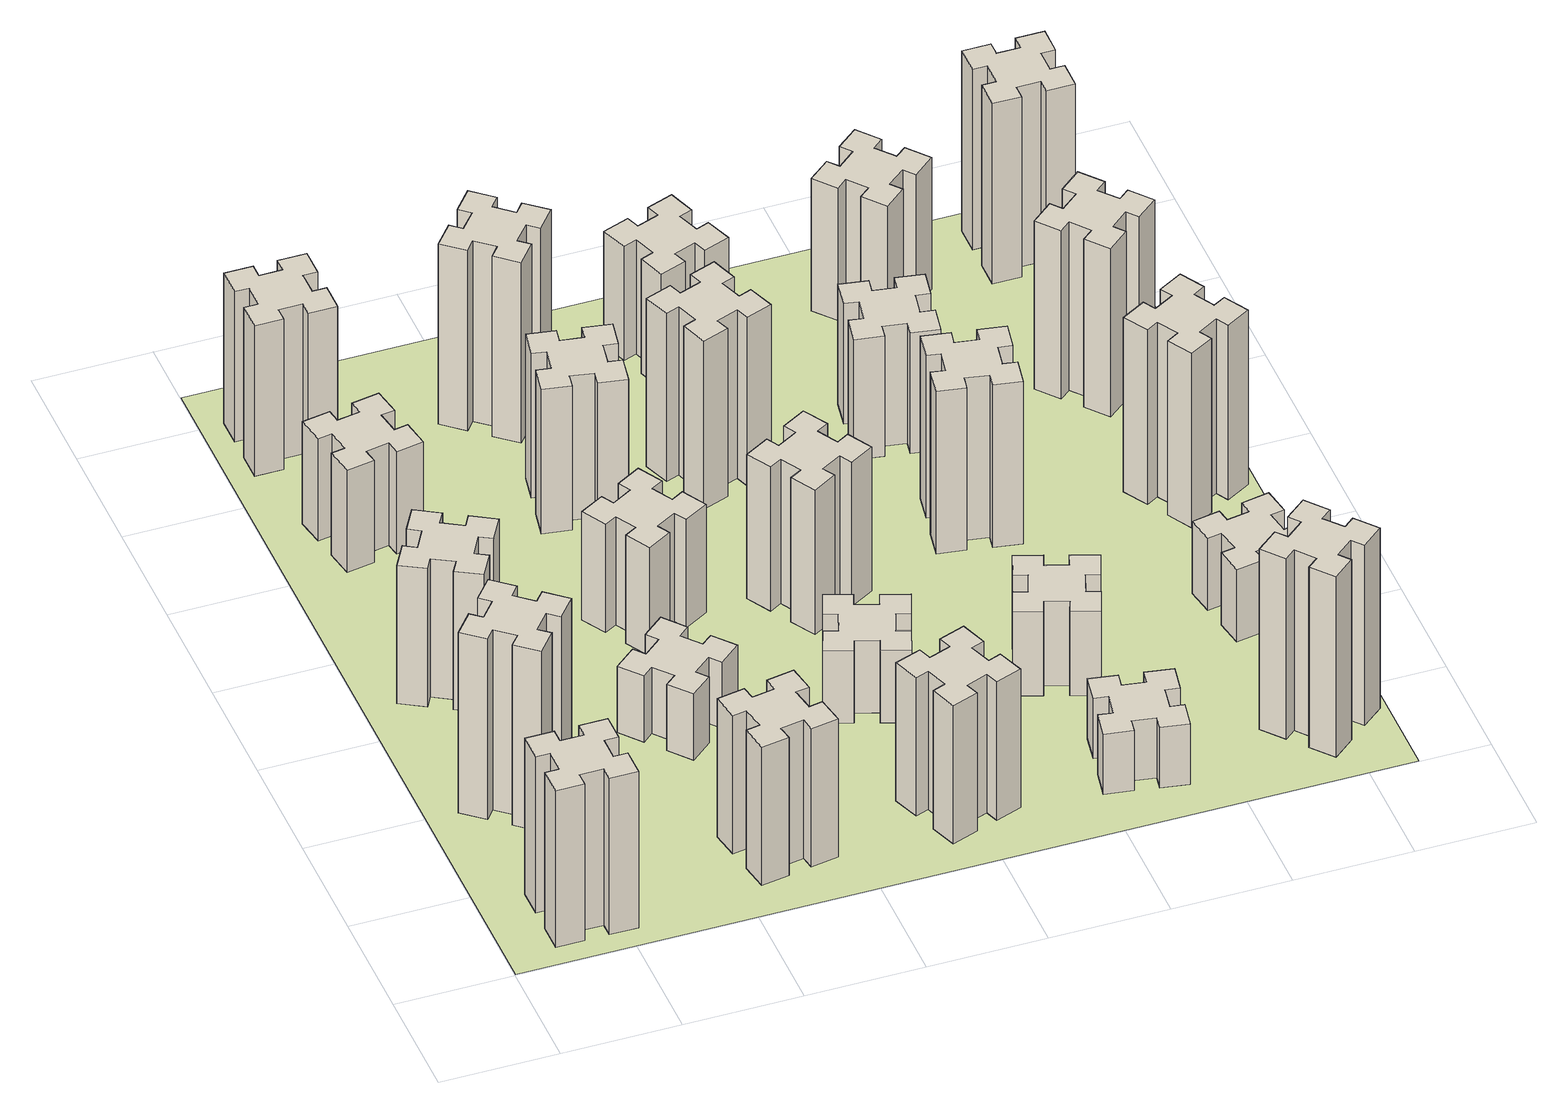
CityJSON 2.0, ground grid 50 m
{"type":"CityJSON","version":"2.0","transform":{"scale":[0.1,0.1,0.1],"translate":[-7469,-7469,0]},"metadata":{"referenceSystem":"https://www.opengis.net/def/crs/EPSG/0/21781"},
"CityObjects":{
"building1":{"type":"Building","attributes":{"class":"1000","function":"1000","usage":"1000","yearOfConstruction":2016,"roofType":"1000","measuredHeight":78,"storeysAboveGround":30,"storeysBelowGround":0},"geometry":[{"type":"Solid","lod":"1","boundaries":[[[[0,1,2,3,4,5,6,7,8,9,10,11,12,13,14,15,16,17,18,19]],[[17,16,20,21]],[[16,15,22,20]],[[15,14,23,22]],[[14,13,24,23]],[[13,12,25,24]],[[12,11,26,25]],[[11,10,27,26]],[[10,9,28,27]],[[9,8,29,28]],[[8,7,30,29]],[[7,6,31,30]],[[6,5,32,31]],[[5,4,33,32]],[[4,3,34,33]],[[3,2,35,34]],[[2,1,36,35]],[[1,0,37,36]],[[0,19,38,37]],[[19,18,39,38]],[[18,17,21,39]],[[24,25,26,27,28,29,30,31,32,33,34,35,36,37,38,39,21,20,22,23]]]]}]},
"building2":{"type":"Building","attributes":{"class":"1000","function":"1000","usage":"1000","yearOfConstruction":2016,"roofType":"1000","measuredHeight":90,"storeysAboveGround":30,"storeysBelowGround":0},"geometry":[{"type":"Solid","lod":"1","boundaries":[[[[40,41,42,43,44,45,46,47,48,49,50,51,52,53,54,55,56,57,58,59]],[[57,56,60,61]],[[56,55,62,60]],[[55,54,63,62]],[[54,53,64,63]],[[53,52,65,64]],[[52,51,66,65]],[[51,50,67,66]],[[50,49,68,67]],[[49,48,69,68]],[[48,47,70,69]],[[47,46,71,70]],[[46,45,72,71]],[[45,44,73,72]],[[44,43,74,73]],[[43,42,75,74]],[[42,41,76,75]],[[41,40,77,76]],[[40,59,78,77]],[[59,58,79,78]],[[58,57,61,79]],[[64,65,66,67,68,69,70,71,72,73,74,75,76,77,78,79,61,60,62,63]]]]}]},
"building3":{"type":"Building","attributes":{"class":"1000","function":"1000","usage":"1000","yearOfConstruction":2016,"roofType":"1000","measuredHeight":69,"storeysAboveGround":30,"storeysBelowGround":0},"geometry":[{"type":"Solid","lod":"1","boundaries":[[[[80,81,82,83,84,85,86,87,88,89,90,91,92,93,94,95,96,97,98,99]],[[97,96,100,101]],[[96,95,102,100]],[[95,94,103,102]],[[94,93,104,103]],[[93,92,105,104]],[[92,91,106,105]],[[91,90,107,106]],[[90,89,108,107]],[[89,88,109,108]],[[88,87,110,109]],[[87,86,111,110]],[[86,85,112,111]],[[85,84,113,112]],[[84,83,114,113]],[[83,82,115,114]],[[82,81,116,115]],[[81,80,117,116]],[[80,99,118,117]],[[99,98,119,118]],[[98,97,101,119]],[[104,105,106,107,108,109,110,111,112,113,114,115,116,117,118,119,101,100,102,103]]]]}]},
"building4":{"type":"Building","attributes":{"class":"1000","function":"1000","usage":"1000","yearOfConstruction":2016,"roofType":"1000","measuredHeight":51,"storeysAboveGround":30,"storeysBelowGround":0},"geometry":[{"type":"Solid","lod":"1","boundaries":[[[[120,121,122,123,124,125,126,127,128,129,130,131,132,133,134,135,136,137,138,139]],[[137,136,140,141]],[[136,135,142,140]],[[135,134,143,142]],[[134,133,144,143]],[[133,132,145,144]],[[132,131,146,145]],[[131,130,147,146]],[[130,129,148,147]],[[129,128,149,148]],[[128,127,150,149]],[[127,126,151,150]],[[126,125,152,151]],[[125,124,153,152]],[[124,123,154,153]],[[123,122,155,154]],[[122,121,156,155]],[[121,120,157,156]],[[120,139,158,157]],[[139,138,159,158]],[[138,137,141,159]],[[144,145,146,147,148,149,150,151,152,153,154,155,156,157,158,159,141,140,142,143]]]]}]},
"building5":{"type":"Building","attributes":{"class":"1000","function":"1000","usage":"1000","yearOfConstruction":2016,"roofType":"1000","measuredHeight":75,"storeysAboveGround":30,"storeysBelowGround":0},"geometry":[{"type":"Solid","lod":"1","boundaries":[[[[160,161,162,163,164,165,166,167,168,169,170,171,172,173,174,175,176,177,178,179]],[[177,176,180,181]],[[176,175,182,180]],[[175,174,183,182]],[[174,173,184,183]],[[173,172,185,184]],[[172,171,186,185]],[[171,170,187,186]],[[170,169,188,187]],[[169,168,189,188]],[[168,167,190,189]],[[167,166,191,190]],[[166,165,192,191]],[[165,164,193,192]],[[164,163,194,193]],[[163,162,195,194]],[[162,161,196,195]],[[161,160,197,196]],[[160,179,198,197]],[[179,178,199,198]],[[178,177,181,199]],[[184,185,186,187,188,189,190,191,192,193,194,195,196,197,198,199,181,180,182,183]]]]}]},
"building6":{"type":"Building","attributes":{"class":"1000","function":"1000","usage":"1000","yearOfConstruction":2016,"roofType":"1000","measuredHeight":69,"storeysAboveGround":30,"storeysBelowGround":0},"geometry":[{"type":"Solid","lod":"1","boundaries":[[[[200,201,202,203,204,205,206,207,208,209,210,211,212,213,214,215,216,217,218,219]],[[217,216,220,221]],[[216,215,222,220]],[[215,214,223,222]],[[214,213,224,223]],[[213,212,225,224]],[[212,211,226,225]],[[211,210,227,226]],[[210,209,228,227]],[[209,208,229,228]],[[208,207,230,229]],[[207,206,231,230]],[[206,205,232,231]],[[205,204,233,232]],[[204,203,234,233]],[[203,202,235,234]],[[202,201,236,235]],[[201,200,237,236]],[[200,219,238,237]],[[219,218,239,238]],[[218,217,221,239]],[[224,225,226,227,228,229,230,231,232,233,234,235,236,237,238,239,221,220,222,223]]]]}]},
"building7":{"type":"Building","attributes":{"class":"1000","function":"1000","usage":"1000","yearOfConstruction":2016,"roofType":"1000","measuredHeight":33,"storeysAboveGround":30,"storeysBelowGround":0},"geometry":[{"type":"Solid","lod":"1","boundaries":[[[[240,241,242,243,244,245,246,247,248,249,250,251,252,253,254,255,256,257,258,259]],[[257,256,260,261]],[[256,255,262,260]],[[255,254,263,262]],[[254,253,264,263]],[[253,252,265,264]],[[252,251,266,265]],[[251,250,267,266]],[[250,249,268,267]],[[249,248,269,268]],[[248,247,270,269]],[[247,246,271,270]],[[246,245,272,271]],[[245,244,273,272]],[[244,243,274,273]],[[243,242,275,274]],[[242,241,276,275]],[[241,240,277,276]],[[240,259,278,277]],[[259,258,279,278]],[[258,257,261,279]],[[264,265,266,267,268,269,270,271,272,273,274,275,276,277,278,279,261,260,262,263]]]]}]},
"building8":{"type":"Building","attributes":{"class":"1000","function":"1000","usage":"1000","yearOfConstruction":2016,"roofType":"1000","measuredHeight":54,"storeysAboveGround":30,"storeysBelowGround":0},"geometry":[{"type":"Solid","lod":"1","boundaries":[[[[280,281,282,283,284,285,286,287,288,289,290,291,292,293,294,295,296,297,298,299]],[[297,296,300,301]],[[296,295,302,300]],[[295,294,303,302]],[[294,293,304,303]],[[293,292,305,304]],[[292,291,306,305]],[[291,290,307,306]],[[290,289,308,307]],[[289,288,309,308]],[[288,287,310,309]],[[287,286,311,310]],[[286,285,312,311]],[[285,284,313,312]],[[284,283,314,313]],[[283,282,315,314]],[[282,281,316,315]],[[281,280,317,316]],[[280,299,318,317]],[[299,298,319,318]],[[298,297,301,319]],[[304,305,306,307,308,309,310,311,312,313,314,315,316,317,318,319,301,300,302,303]]]]}]},
"building9":{"type":"Building","attributes":{"class":"1000","function":"1000","usage":"1000","yearOfConstruction":2016,"roofType":"1000","measuredHeight":72,"storeysAboveGround":30,"storeysBelowGround":0},"geometry":[{"type":"Solid","lod":"1","boundaries":[[[[320,321,322,323,324,325,326,327,328,329,330,331,332,333,334,335,336,337,338,339]],[[337,336,340,341]],[[336,335,342,340]],[[335,334,343,342]],[[334,333,344,343]],[[333,332,345,344]],[[332,331,346,345]],[[331,330,347,346]],[[330,329,348,347]],[[329,328,349,348]],[[328,327,350,349]],[[327,326,351,350]],[[326,325,352,351]],[[325,324,353,352]],[[324,323,354,353]],[[323,322,355,354]],[[322,321,356,355]],[[321,320,357,356]],[[320,339,358,357]],[[339,338,359,358]],[[338,337,341,359]],[[344,345,346,347,348,349,350,351,352,353,354,355,356,357,358,359,341,340,342,343]]]]}]},
"building10":{"type":"Building","attributes":{"class":"1000","function":"1000","usage":"1000","yearOfConstruction":2016,"roofType":"1000","measuredHeight":69,"storeysAboveGround":30,"storeysBelowGround":0},"geometry":[{"type":"Solid","lod":"1","boundaries":[[[[360,361,362,363,364,365,366,367,368,369,370,371,372,373,374,375,376,377,378,379]],[[377,376,380,381]],[[376,375,382,380]],[[375,374,383,382]],[[374,373,384,383]],[[373,372,385,384]],[[372,371,386,385]],[[371,370,387,386]],[[370,369,388,387]],[[369,368,389,388]],[[368,367,390,389]],[[367,366,391,390]],[[366,365,392,391]],[[365,364,393,392]],[[364,363,394,393]],[[363,362,395,394]],[[362,361,396,395]],[[361,360,397,396]],[[360,379,398,397]],[[379,378,399,398]],[[378,377,381,399]],[[384,385,386,387,388,389,390,391,392,393,394,395,396,397,398,399,381,380,382,383]]]]}]},
"building11":{"type":"Building","attributes":{"class":"1000","function":"1000","usage":"1000","yearOfConstruction":2016,"roofType":"1000","measuredHeight":90,"storeysAboveGround":30,"storeysBelowGround":0},"geometry":[{"type":"Solid","lod":"1","boundaries":[[[[400,401,402,403,404,405,406,407,408,409,410,411,412,413,414,415,416,417,418,419]],[[417,416,420,421]],[[416,415,422,420]],[[415,414,423,422]],[[414,413,424,423]],[[413,412,425,424]],[[412,411,426,425]],[[411,410,427,426]],[[410,409,428,427]],[[409,408,429,428]],[[408,407,430,429]],[[407,406,431,430]],[[406,405,432,431]],[[405,404,433,432]],[[404,403,434,433]],[[403,402,435,434]],[[402,401,436,435]],[[401,400,437,436]],[[400,419,438,437]],[[419,418,439,438]],[[418,417,421,439]],[[424,425,426,427,428,429,430,431,432,433,434,435,436,437,438,439,421,420,422,423]]]]}]},
"building12":{"type":"Building","attributes":{"class":"1000","function":"1000","usage":"1000","yearOfConstruction":2016,"roofType":"1000","measuredHeight":36,"storeysAboveGround":30,"storeysBelowGround":0},"geometry":[{"type":"Solid","lod":"1","boundaries":[[[[440,441,442,443,444,445,446,447,448,449,450,451,452,453,454,455,456,457,458,459]],[[457,456,460,461]],[[456,455,462,460]],[[455,454,463,462]],[[454,453,464,463]],[[453,452,465,464]],[[452,451,466,465]],[[451,450,467,466]],[[450,449,468,467]],[[449,448,469,468]],[[448,447,470,469]],[[447,446,471,470]],[[446,445,472,471]],[[445,444,473,472]],[[444,443,474,473]],[[443,442,475,474]],[[442,441,476,475]],[[441,440,477,476]],[[440,459,478,477]],[[459,458,479,478]],[[458,457,461,479]],[[464,465,466,467,468,469,470,471,472,473,474,475,476,477,478,479,461,460,462,463]]]]}]},
"building13":{"type":"Building","attributes":{"class":"1000","function":"1000","usage":"1000","yearOfConstruction":2016,"roofType":"1000","measuredHeight":72,"storeysAboveGround":30,"storeysBelowGround":0},"geometry":[{"type":"Solid","lod":"1","boundaries":[[[[480,481,482,483,484,485,486,487,488,489,490,491,492,493,494,495,496,497,498,499]],[[497,496,500,501]],[[496,495,502,500]],[[495,494,503,502]],[[494,493,504,503]],[[493,492,505,504]],[[492,491,506,505]],[[491,490,507,506]],[[490,489,508,507]],[[489,488,509,508]],[[488,487,510,509]],[[487,486,511,510]],[[486,485,512,511]],[[485,484,513,512]],[[484,483,514,513]],[[483,482,515,514]],[[482,481,516,515]],[[481,480,517,516]],[[480,499,518,517]],[[499,498,519,518]],[[498,497,501,519]],[[504,505,506,507,508,509,510,511,512,513,514,515,516,517,518,519,501,500,502,503]]]]}]},
"building14":{"type":"Building","attributes":{"class":"1000","function":"1000","usage":"1000","yearOfConstruction":2016,"roofType":"1000","measuredHeight":84,"storeysAboveGround":30,"storeysBelowGround":0},"geometry":[{"type":"Solid","lod":"1","boundaries":[[[[520,521,522,523,524,525,526,527,528,529,530,531,532,533,534,535,536,537,538,539]],[[537,536,540,541]],[[536,535,542,540]],[[535,534,543,542]],[[534,533,544,543]],[[533,532,545,544]],[[532,531,546,545]],[[531,530,547,546]],[[530,529,548,547]],[[529,528,549,548]],[[528,527,550,549]],[[527,526,551,550]],[[526,525,552,551]],[[525,524,553,552]],[[524,523,554,553]],[[523,522,555,554]],[[522,521,556,555]],[[521,520,557,556]],[[520,539,558,557]],[[539,538,559,558]],[[538,537,541,559]],[[544,545,546,547,548,549,550,551,552,553,554,555,556,557,558,559,541,540,542,543]]]]}]},
"building15":{"type":"Building","attributes":{"class":"1000","function":"1000","usage":"1000","yearOfConstruction":2016,"roofType":"1000","measuredHeight":30,"storeysAboveGround":30,"storeysBelowGround":0},"geometry":[{"type":"Solid","lod":"1","boundaries":[[[[560,561,562,563,564,565,566,567,568,569,570,571,572,573,574,575,576,577,578,579]],[[577,576,580,581]],[[576,575,582,580]],[[575,574,583,582]],[[574,573,584,583]],[[573,572,585,584]],[[572,571,586,585]],[[571,570,587,586]],[[570,569,588,587]],[[569,568,589,588]],[[568,567,590,589]],[[567,566,591,590]],[[566,565,592,591]],[[565,564,593,592]],[[564,563,594,593]],[[563,562,595,594]],[[562,561,596,595]],[[561,560,597,596]],[[560,579,598,597]],[[579,578,599,598]],[[578,577,581,599]],[[584,585,586,587,588,589,590,591,592,593,594,595,596,597,598,599,581,580,582,583]]]]}]},
"building16":{"type":"Building","attributes":{"class":"1000","function":"1000","usage":"1000","yearOfConstruction":2016,"roofType":"1000","measuredHeight":57,"storeysAboveGround":30,"storeysBelowGround":0},"geometry":[{"type":"Solid","lod":"1","boundaries":[[[[600,601,602,603,604,605,606,607,608,609,610,611,612,613,614,615,616,617,618,619]],[[617,616,620,621]],[[616,615,622,620]],[[615,614,623,622]],[[614,613,624,623]],[[613,612,625,624]],[[612,611,626,625]],[[611,610,627,626]],[[610,609,628,627]],[[609,608,629,628]],[[608,607,630,629]],[[607,606,631,630]],[[606,605,632,631]],[[605,604,633,632]],[[604,603,634,633]],[[603,602,635,634]],[[602,601,636,635]],[[601,600,637,636]],[[600,619,638,637]],[[619,618,639,638]],[[618,617,621,639]],[[624,625,626,627,628,629,630,631,632,633,634,635,636,637,638,639,621,620,622,623]]]]}]},
"building17":{"type":"Building","attributes":{"class":"1000","function":"1000","usage":"1000","yearOfConstruction":2016,"roofType":"1000","measuredHeight":42,"storeysAboveGround":30,"storeysBelowGround":0},"geometry":[{"type":"Solid","lod":"1","boundaries":[[[[640,641,642,643,644,645,646,647,648,649,650,651,652,653,654,655,656,657,658,659]],[[657,656,660,661]],[[656,655,662,660]],[[655,654,663,662]],[[654,653,664,663]],[[653,652,665,664]],[[652,651,666,665]],[[651,650,667,666]],[[650,649,668,667]],[[649,648,669,668]],[[648,647,670,669]],[[647,646,671,670]],[[646,645,672,671]],[[645,644,673,672]],[[644,643,674,673]],[[643,642,675,674]],[[642,641,676,675]],[[641,640,677,676]],[[640,659,678,677]],[[659,658,679,678]],[[658,657,661,679]],[[664,665,666,667,668,669,670,671,672,673,674,675,676,677,678,679,661,660,662,663]]]]}]},
"building18":{"type":"Building","attributes":{"class":"1000","function":"1000","usage":"1000","yearOfConstruction":2016,"roofType":"1000","measuredHeight":81,"storeysAboveGround":30,"storeysBelowGround":0},"geometry":[{"type":"Solid","lod":"1","boundaries":[[[[680,681,682,683,684,685,686,687,688,689,690,691,692,693,694,695,696,697,698,699]],[[697,696,700,701]],[[696,695,702,700]],[[695,694,703,702]],[[694,693,704,703]],[[693,692,705,704]],[[692,691,706,705]],[[691,690,707,706]],[[690,689,708,707]],[[689,688,709,708]],[[688,687,710,709]],[[687,686,711,710]],[[686,685,712,711]],[[685,684,713,712]],[[684,683,714,713]],[[683,682,715,714]],[[682,681,716,715]],[[681,680,717,716]],[[680,699,718,717]],[[699,698,719,718]],[[698,697,701,719]],[[704,705,706,707,708,709,710,711,712,713,714,715,716,717,718,719,701,700,702,703]]]]}]},
"building19":{"type":"Building","attributes":{"class":"1000","function":"1000","usage":"1000","yearOfConstruction":2016,"roofType":"1000","measuredHeight":60,"storeysAboveGround":30,"storeysBelowGround":0},"geometry":[{"type":"Solid","lod":"1","boundaries":[[[[720,721,722,723,724,725,726,727,728,729,730,731,732,733,734,735,736,737,738,739]],[[737,736,740,741]],[[736,735,742,740]],[[735,734,743,742]],[[734,733,744,743]],[[733,732,745,744]],[[732,731,746,745]],[[731,730,747,746]],[[730,729,748,747]],[[729,728,749,748]],[[728,727,750,749]],[[727,726,751,750]],[[726,725,752,751]],[[725,724,753,752]],[[724,723,754,753]],[[723,722,755,754]],[[722,721,756,755]],[[721,720,757,756]],[[720,739,758,757]],[[739,738,759,758]],[[738,737,741,759]],[[744,745,746,747,748,749,750,751,752,753,754,755,756,757,758,759,741,740,742,743]]]]}]},
"building20":{"type":"Building","attributes":{"class":"1000","function":"1000","usage":"1000","yearOfConstruction":2016,"roofType":"1000","measuredHeight":90,"storeysAboveGround":30,"storeysBelowGround":0},"geometry":[{"type":"Solid","lod":"1","boundaries":[[[[760,761,762,763,764,765,766,767,768,769,770,771,772,773,774,775,776,777,778,779]],[[777,776,780,781]],[[776,775,782,780]],[[775,774,783,782]],[[774,773,784,783]],[[773,772,785,784]],[[772,771,786,785]],[[771,770,787,786]],[[770,769,788,787]],[[769,768,789,788]],[[768,767,790,789]],[[767,766,791,790]],[[766,765,792,791]],[[765,764,793,792]],[[764,763,794,793]],[[763,762,795,794]],[[762,761,796,795]],[[761,760,797,796]],[[760,779,798,797]],[[779,778,799,798]],[[778,777,781,799]],[[784,785,786,787,788,789,790,791,792,793,794,795,796,797,798,799,781,780,782,783]]]]}]},
"building21":{"type":"Building","attributes":{"class":"1000","function":"1000","usage":"1000","yearOfConstruction":2016,"roofType":"1000","measuredHeight":66,"storeysAboveGround":30,"storeysBelowGround":0},"geometry":[{"type":"Solid","lod":"1","boundaries":[[[[800,801,802,803,804,805,806,807,808,809,810,811,812,813,814,815,816,817,818,819]],[[817,816,820,821]],[[816,815,822,820]],[[815,814,823,822]],[[814,813,824,823]],[[813,812,825,824]],[[812,811,826,825]],[[811,810,827,826]],[[810,809,828,827]],[[809,808,829,828]],[[808,807,830,829]],[[807,806,831,830]],[[806,805,832,831]],[[805,804,833,832]],[[804,803,834,833]],[[803,802,835,834]],[[802,801,836,835]],[[801,800,837,836]],[[800,819,838,837]],[[819,818,839,838]],[[818,817,821,839]],[[824,825,826,827,828,829,830,831,832,833,834,835,836,837,838,839,821,820,822,823]]]]}]},
"building22":{"type":"Building","attributes":{"class":"1000","function":"1000","usage":"1000","yearOfConstruction":2016,"roofType":"1000","measuredHeight":36,"storeysAboveGround":30,"storeysBelowGround":0},"geometry":[{"type":"Solid","lod":"1","boundaries":[[[[840,841,842,843,844,845,846,847,848,849,850,851,852,853,854,855,856,857,858,859]],[[857,856,860,861]],[[856,855,862,860]],[[855,854,863,862]],[[854,853,864,863]],[[853,852,865,864]],[[852,851,866,865]],[[851,850,867,866]],[[850,849,868,867]],[[849,848,869,868]],[[848,847,870,869]],[[847,846,871,870]],[[846,845,872,871]],[[845,844,873,872]],[[844,843,874,873]],[[843,842,875,874]],[[842,841,876,875]],[[841,840,877,876]],[[840,859,878,877]],[[859,858,879,878]],[[858,857,861,879]],[[864,865,866,867,868,869,870,871,872,873,874,875,876,877,878,879,861,860,862,863]]]]}]},
"building23":{"type":"Building","attributes":{"class":"1000","function":"1000","usage":"1000","yearOfConstruction":2016,"roofType":"1000","measuredHeight":87,"storeysAboveGround":30,"storeysBelowGround":0},"geometry":[{"type":"Solid","lod":"1","boundaries":[[[[880,881,882,883,884,885,886,887,888,889,890,891,892,893,894,895,896,897,898,899]],[[897,896,900,901]],[[896,895,902,900]],[[895,894,903,902]],[[894,893,904,903]],[[893,892,905,904]],[[892,891,906,905]],[[891,890,907,906]],[[890,889,908,907]],[[889,888,909,908]],[[888,887,910,909]],[[887,886,911,910]],[[886,885,912,911]],[[885,884,913,912]],[[884,883,914,913]],[[883,882,915,914]],[[882,881,916,915]],[[881,880,917,916]],[[880,899,918,917]],[[899,898,919,918]],[[898,897,901,919]],[[904,905,906,907,908,909,910,911,912,913,914,915,916,917,918,919,901,900,902,903]]]]}]},
"building24":{"type":"Building","attributes":{"class":"1000","function":"1000","usage":"1000","yearOfConstruction":2016,"roofType":"1000","measuredHeight":84,"storeysAboveGround":30,"storeysBelowGround":0},"geometry":[{"type":"Solid","lod":"1","boundaries":[[[[920,921,922,923,924,925,926,927,928,929,930,931,932,933,934,935,936,937,938,939]],[[937,936,940,941]],[[936,935,942,940]],[[935,934,943,942]],[[934,933,944,943]],[[933,932,945,944]],[[932,931,946,945]],[[931,930,947,946]],[[930,929,948,947]],[[929,928,949,948]],[[928,927,950,949]],[[927,926,951,950]],[[926,925,952,951]],[[925,924,953,952]],[[924,923,954,953]],[[923,922,955,954]],[[922,921,956,955]],[[921,920,957,956]],[[920,939,958,957]],[[939,938,959,958]],[[938,937,941,959]],[[944,945,946,947,948,949,950,951,952,953,954,955,956,957,958,959,941,940,942,943]]]]}]},
"building25":{"type":"Building","attributes":{"class":"1000","function":"1000","usage":"1000","yearOfConstruction":2016,"roofType":"1000","measuredHeight":90,"storeysAboveGround":30,"storeysBelowGround":0},"geometry":[{"type":"Solid","lod":"1","boundaries":[[[[960,961,962,963,964,965,966,967,968,969,970,971,972,973,974,975,976,977,978,979]],[[977,976,980,981]],[[976,975,982,980]],[[975,974,983,982]],[[974,973,984,983]],[[973,972,985,984]],[[972,971,986,985]],[[971,970,987,986]],[[970,969,988,987]],[[969,968,989,988]],[[968,967,990,989]],[[967,966,991,990]],[[966,965,992,991]],[[965,964,993,992]],[[964,963,994,993]],[[963,962,995,994]],[[962,961,996,995]],[[961,960,997,996]],[[960,979,998,997]],[[979,978,999,998]],[[978,977,981,999]],[[984,985,986,987,988,989,990,991,992,993,994,995,996,997,998,999,981,980,982,983]]]]}]},
"landuse1":{"type":"LandUse","attributes":{"name":"plot1","function":"1010"},"geometry":[{"type":"MultiSurface","lod":"1","boundaries":[[[1000,1001,1002,1003]]]}]}
},
"vertices":[
[485,225,0],[485,325,0],[545,325,0],[545,445,0],[425,445,0],[425,385,0],[325,385,0],[325,445,0],[205,445,0],[205,325,0],[265,325,0],[265,225,0],[205,225,0],[205,105,0],[325,105,0],[325,165,0],[425,165,0],[425,105,0],[545,105,0],[545,225,0],[425,165,780],[425,105,780],[325,165,780],[325,105,780],[205,105,780],[205,225,780],[265,225,780],[265,325,780],[205,325,780],[205,445,780],[325,445,780],[325,385,780],[425,385,780],[425,445,780],[545,445,780],[545,325,780],[485,325,780],[485,225,780],[545,225,780],[545,105,780],
[484,1067,0],[408,1132,0],[446,1178,0],[354,1255,0],[277,1163,0],[323,1124,0],[259,1048,0],[213,1086,0],[136,994,0],[228,917,0],[266,963,0],[343,899,0],[304,853,0],[396,776,0],[473,868,0],[427,906,0],[492,983,0],[538,944,0],[615,1036,0],[523,1113,0],[492,983,900],[538,944,900],[427,906,900],[473,868,900],[396,776,900],[304,853,900],[343,899,900],[266,963,900],[228,917,900],[136,994,900],[213,1086,900],[259,1048,900],[323,1124,900],[277,1163,900],[354,1255,900],[446,1178,900],[408,1132,900],[484,1067,900],[523,1113,900],[615,1036,900],
[474,1826,0],[387,1876,0],[417,1928,0],[313,1988,0],[253,1884,0],[305,1854,0],[255,1767,0],[203,1797,0],[143,1693,0],[247,1633,0],[277,1685,0],[364,1635,0],[334,1583,0],[438,1523,0],[498,1627,0],[446,1657,0],[496,1744,0],[548,1714,0],[608,1818,0],[504,1878,0],[496,1744,690],[548,1714,690],[446,1657,690],[498,1627,690],[438,1523,690],[334,1583,690],[364,1635,690],[277,1685,690],[247,1633,690],[143,1693,690],[203,1797,690],[255,1767,690],[305,1854,690],[253,1884,690],[313,1988,690],[417,1928,690],[387,1876,690],[474,1826,690],[504,1878,690],[608,1818,690],
[405,2812,0],[307,2795,0],[297,2854,0],[178,2833,0],[199,2715,0],[258,2725,0],[276,2627,0],[217,2617,0],[237,2498,0],[356,2519,0],[345,2578,0],[444,2596,0],[454,2537,0],[572,2557,0],[551,2676,0],[492,2665,0],[475,2764,0],[534,2774,0],[513,2892,0],[395,2871,0],[475,2764,510],[534,2774,510],[492,2665,510],[551,2676,510],[572,2557,510],[454,2537,510],[444,2596,510],[345,2578,510],[356,2519,510],[237,2498,510],[217,2617,510],[276,2627,510],[258,2725,510],[199,2715,510],[178,2833,510],[297,2854,510],[307,2795,510],[405,2812,510],[395,2871,510],[513,2892,510],
[225,3225,0],[325,3225,0],[325,3165,0],[445,3165,0],[445,3285,0],[385,3285,0],[385,3385,0],[445,3385,0],[445,3505,0],[325,3505,0],[325,3445,0],[225,3445,0],[225,3505,0],[105,3505,0],[105,3385,0],[165,3385,0],[165,3285,0],[105,3285,0],[105,3165,0],[225,3165,0],[165,3285,750],[105,3285,750],[165,3385,750],[105,3385,750],[105,3505,750],[225,3505,750],[225,3445,750],[325,3445,750],[325,3505,750],[445,3505,750],[445,3385,750],[385,3385,750],[385,3285,750],[445,3285,750],[445,3165,750],[325,3165,750],[325,3225,750],[225,3225,750],[225,3165,750],[105,3165,750],
[1332,345,0],[1315,444,0],[1374,454,0],[1353,572,0],[1235,551,0],[1245,492,0],[1147,475,0],[1137,534,0],[1018,513,0],[1039,395,0],[1098,405,0],[1116,307,0],[1057,297,0],[1077,178,0],[1196,199,0],[1185,258,0],[1284,276,0],[1294,217,0],[1412,237,0],[1391,356,0],[1284,276,690],[1294,217,690],[1185,258,690],[1196,199,690],[1077,178,690],[1057,297,690],[1116,307,690],[1098,405,690],[1039,395,690],[1018,513,690],[1137,534,690],[1147,475,690],[1245,492,690],[1235,551,690],[1353,572,690],[1374,454,690],[1315,444,690],[1332,345,690],[1391,356,690],[1412,237,690],
[1083,1332,0],[1006,1267,0],[968,1313,0],[876,1236,0],[953,1144,0],[999,1183,0],[1063,1106,0],[1017,1068,0],[1094,976,0],[1186,1053,0],[1148,1099,0],[1224,1163,0],[1263,1117,0],[1355,1194,0],[1278,1286,0],[1232,1248,0],[1167,1324,0],[1213,1363,0],[1136,1455,0],[1044,1378,0],[1167,1324,330],[1213,1363,330],[1232,1248,330],[1278,1286,330],[1355,1194,330],[1263,1117,330],[1224,1163,330],[1148,1099,330],[1186,1053,330],[1094,976,330],[1017,1068,330],[1063,1106,330],[999,1183,330],[953,1144,330],[876,1236,330],[968,1313,330],[1006,1267,330],[1083,1332,330],[1044,1378,330],[1136,1455,330],
[1336,1867,0],[1286,1954,0],[1338,1984,0],[1278,2088,0],[1174,2028,0],[1204,1976,0],[1117,1926,0],[1087,1978,0],[983,1918,0],[1043,1814,0],[1095,1844,0],[1145,1757,0],[1093,1727,0],[1153,1623,0],[1257,1683,0],[1227,1735,0],[1314,1785,0],[1344,1733,0],[1448,1793,0],[1388,1897,0],[1314,1785,540],[1344,1733,540],[1227,1735,540],[1257,1683,540],[1153,1623,540],[1093,1727,540],[1145,1757,540],[1095,1844,540],[1043,1814,540],[983,1918,540],[1087,1978,540],[1117,1926,540],[1204,1976,540],[1174,2028,540],[1278,2088,540],[1338,1984,540],[1286,1954,540],[1336,1867,540],[1388,1897,540],[1448,1793,540],
[1315,2527,0],[1332,2625,0],[1391,2615,0],[1412,2733,0],[1294,2754,0],[1284,2695,0],[1185,2712,0],[1196,2771,0],[1077,2792,0],[1057,2674,0],[1116,2664,0],[1098,2565,0],[1039,2576,0],[1018,2457,0],[1137,2437,0],[1147,2496,0],[1245,2478,0],[1235,2419,0],[1353,2398,0],[1374,2517,0],[1245,2478,720],[1235,2419,720],[1147,2496,720],[1137,2437,720],[1018,2457,720],[1039,2576,720],[1098,2565,720],[1116,2664,720],[1057,2674,720],[1077,2792,720],[1196,2771,720],[1185,2712,720],[1284,2695,720],[1294,2754,720],[1412,2733,720],[1391,2615,720],[1332,2625,720],[1315,2527,720],[1374,2517,720],[1353,2398,720],
[1965,496,0],[1871,462,0],[1850,518,0],[1737,477,0],[1779,364,0],[1835,385,0],[1869,291,0],[1813,270,0],[1854,157,0],[1967,199,0],[1946,255,0],[2040,289,0],[2060,233,0],[2173,274,0],[2132,387,0],[2076,366,0],[2042,460,0],[2098,480,0],[2057,593,0],[1944,552,0],[2042,460,690],[2098,480,690],[2076,366,690],[2132,387,690],[2173,274,690],[2060,233,690],[2040,289,690],[1946,255,690],[1967,199,690],[1854,157,690],[1813,270,690],[1869,291,690],[1835,385,690],[1779,364,690],[1737,477,690],[1850,518,690],[1871,462,690],[1965,496,690],[1944,552,690],[2057,593,690],
[1006,3183,0],[1083,3119,0],[1044,3073,0],[1136,2996,0],[1213,3088,0],[1167,3126,0],[1232,3203,0],[1278,3164,0],[1355,3256,0],[1263,3333,0],[1224,3287,0],[1148,3352,0],[1186,3398,0],[1094,3475,0],[1017,3383,0],[1063,3344,0],[999,3268,0],[953,3306,0],[876,3214,0],[968,3137,0],[999,3268,900],[953,3306,900],[1063,3344,900],[1017,3383,900],[1094,3475,900],[1186,3398,900],[1148,3352,900],[1224,3287,900],[1263,3333,900],[1355,3256,900],[1278,3164,900],[1232,3203,900],[1167,3126,900],[1213,3088,900],[1136,2996,900],[1044,3073,900],[1083,3119,900],[1006,3183,900],[968,3137,900],[876,3214,900],
[1769,1200,0],[1735,1106,0],[1679,1127,0],[1637,1014,0],[1750,973,0],[1771,1029,0],[1865,995,0],[1844,939,0],[1957,897,0],[1998,1010,0],[1942,1031,0],[1976,1125,0],[2032,1104,0],[2073,1217,0],[1960,1258,0],[1940,1202,0],[1846,1236,0],[1867,1292,0],[1754,1333,0],[1713,1220,0],[1846,1236,360],[1867,1292,360],[1940,1202,360],[1960,1258,360],[2073,1217,360],[2032,1104,360],[1976,1125,360],[1942,1031,360],[1998,1010,360],[1957,897,360],[1844,939,360],[1865,995,360],[1771,1029,360],[1750,973,360],[1637,1014,360],[1679,1127,360],[1735,1106,360],[1769,1200,360],[1713,1220,360],[1754,1333,360],
[1976,1767,0],[1926,1854,0],[1978,1884,0],[1918,1988,0],[1814,1928,0],[1844,1876,0],[1757,1826,0],[1727,1878,0],[1623,1818,0],[1683,1714,0],[1735,1744,0],[1785,1657,0],[1733,1627,0],[1793,1523,0],[1897,1583,0],[1867,1635,0],[1954,1685,0],[1984,1633,0],[2088,1693,0],[2028,1797,0],[1954,1685,720],[1984,1633,720],[1867,1635,720],[1897,1583,720],[1793,1523,720],[1733,1627,720],[1785,1657,720],[1735,1744,720],[1683,1714,720],[1623,1818,720],[1727,1878,720],[1757,1826,720],[1844,1876,720],[1814,1928,720],[1918,1988,720],[1978,1884,720],[1926,1854,720],[1976,1767,720],[2028,1797,720],[2088,1693,720],
[1876,2586,0],[1842,2680,0],[1898,2700,0],[1857,2813,0],[1744,2772,0],[1765,2716,0],[1671,2682,0],[1650,2738,0],[1537,2697,0],[1579,2584,0],[1635,2605,0],[1669,2511,0],[1613,2490,0],[1654,2377,0],[1767,2419,0],[1746,2475,0],[1840,2509,0],[1860,2453,0],[1973,2494,0],[1932,2607,0],[1840,2509,840],[1860,2453,840],[1746,2475,840],[1767,2419,840],[1654,2377,840],[1613,2490,840],[1669,2511,840],[1635,2605,840],[1579,2584,840],[1537,2697,840],[1650,2738,840],[1671,2682,840],[1765,2716,840],[1744,2772,840],[1857,2813,840],[1898,2700,840],[1842,2680,840],[1876,2586,840],[1932,2607,840],[1973,2494,840],
[2596,444,0],[2578,345,0],[2519,356,0],[2498,237,0],[2617,217,0],[2627,276,0],[2725,258,0],[2715,199,0],[2833,178,0],[2854,297,0],[2795,307,0],[2812,405,0],[2871,395,0],[2892,513,0],[2774,534,0],[2764,475,0],[2665,492,0],[2676,551,0],[2557,572,0],[2537,454,0],[2665,492,300],[2676,551,300],[2764,475,300],[2774,534,300],[2892,513,300],[2871,395,300],[2812,405,300],[2795,307,300],[2854,297,300],[2833,178,300],[2715,199,300],[2725,258,300],[2627,276,300],[2617,217,300],[2498,237,300],[2519,356,300],[2578,345,300],[2596,444,300],[2537,454,300],[2557,572,300],
[1846,3215,0],[1940,3249,0],[1960,3193,0],[2073,3234,0],[2032,3347,0],[1976,3326,0],[1942,3420,0],[1998,3440,0],[1957,3553,0],[1844,3512,0],[1865,3456,0],[1771,3422,0],[1750,3478,0],[1637,3437,0],[1679,3324,0],[1735,3345,0],[1769,3251,0],[1713,3230,0],[1754,3117,0],[1867,3159,0],[1769,3251,570],[1713,3230,570],[1735,3345,570],[1679,3324,570],[1637,3437,570],[1750,3478,570],[1771,3422,570],[1865,3456,570],[1844,3512,570],[1957,3553,570],[1998,3440,570],[1942,3420,570],[1976,3326,570],[2032,3347,570],[2073,3234,570],[1960,3193,570],[1940,3249,570],[1846,3215,570],[1867,3159,570],[1754,3117,570],
[2682,931,0],[2716,1025,0],[2772,1004,0],[2813,1117,0],[2700,1158,0],[2680,1102,0],[2586,1136,0],[2607,1192,0],[2494,1233,0],[2453,1120,0],[2509,1100,0],[2475,1006,0],[2419,1027,0],[2377,914,0],[2490,873,0],[2511,929,0],[2605,895,0],[2584,839,0],[2697,797,0],[2738,910,0],[2605,895,420],[2584,839,420],[2511,929,420],[2490,873,420],[2377,914,420],[2419,1027,420],[2475,1006,420],[2509,1100,420],[2453,1120,420],[2494,1233,420],[2607,1192,420],[2586,1136,420],[2680,1102,420],[2700,1158,420],[2813,1117,420],[2772,1004,420],[2716,1025,420],[2682,931,420],[2738,910,420],[2697,797,420],
[2527,1856,0],[2625,1838,0],[2615,1779,0],[2733,1758,0],[2754,1877,0],[2695,1887,0],[2712,1985,0],[2771,1975,0],[2792,2093,0],[2674,2114,0],[2664,2055,0],[2565,2072,0],[2576,2131,0],[2457,2152,0],[2437,2034,0],[2496,2024,0],[2478,1925,0],[2419,1936,0],[2398,1817,0],[2517,1797,0],[2478,1925,810],[2419,1936,810],[2496,2024,810],[2437,2034,810],[2457,2152,810],[2576,2131,810],[2565,2072,810],[2664,2055,810],[2674,2114,810],[2792,2093,810],[2771,1975,810],[2712,1985,810],[2695,1887,810],[2754,1877,810],[2733,1758,810],[2615,1779,810],[2625,1838,810],[2527,1856,810],[2517,1797,810],[2398,1817,810],
[2564,2695,0],[2465,2712,0],[2476,2771,0],[2357,2792,0],[2337,2674,0],[2396,2664,0],[2378,2565,0],[2319,2576,0],[2298,2457,0],[2417,2437,0],[2427,2496,0],[2525,2478,0],[2515,2419,0],[2633,2398,0],[2654,2517,0],[2595,2527,0],[2612,2625,0],[2671,2615,0],[2692,2733,0],[2574,2754,0],[2612,2625,600],[2671,2615,600],[2595,2527,600],[2654,2517,600],[2633,2398,600],[2515,2419,600],[2525,2478,600],[2427,2496,600],[2417,2437,600],[2298,2457,600],[2319,2576,600],[2378,2565,600],[2396,2664,600],[2337,2674,600],[2357,2792,600],[2476,2771,600],[2465,2712,600],[2564,2695,600],[2574,2754,600],[2692,2733,600],
[3468,259,0],[3544,323,0],[3583,277,0],[3675,354,0],[3598,446,0],[3552,408,0],[3487,484,0],[3533,523,0],[3456,615,0],[3364,538,0],[3403,492,0],[3326,427,0],[3288,473,0],[3196,396,0],[3273,304,0],[3319,343,0],[3383,266,0],[3337,228,0],[3414,136,0],[3506,213,0],[3383,266,900],[3337,228,900],[3319,343,900],[3273,304,900],[3196,396,900],[3288,473,900],[3326,427,900],[3403,492,900],[3364,538,900],[3456,615,900],[3533,523,900],[3487,484,900],[3552,408,900],[3598,446,900],[3675,354,900],[3583,277,900],[3544,323,900],[3468,259,900],[3506,213,900],[3414,136,900],
[2812,3368,0],[2747,3444,0],[2793,3483,0],[2716,3575,0],[2624,3498,0],[2663,3452,0],[2586,3387,0],[2548,3433,0],[2456,3356,0],[2533,3264,0],[2579,3303,0],[2643,3226,0],[2597,3188,0],[2674,3096,0],[2766,3173,0],[2728,3219,0],[2804,3283,0],[2843,3237,0],[2935,3314,0],[2858,3406,0],[2804,3283,660],[2843,3237,660],[2728,3219,660],[2766,3173,660],[2674,3096,660],[2597,3188,660],[2643,3226,660],[2579,3303,660],[2533,3264,660],[2456,3356,660],[2548,3433,660],[2586,3387,660],[2663,3452,660],[2624,3498,660],[2716,3575,660],[2793,3483,660],[2747,3444,660],[2812,3368,660],[2858,3406,660],[2935,3314,660],
[3465,1232,0],[3367,1215,0],[3357,1274,0],[3238,1253,0],[3259,1135,0],[3318,1145,0],[3336,1047,0],[3277,1037,0],[3297,918,0],[3416,939,0],[3405,998,0],[3504,1016,0],[3514,957,0],[3632,977,0],[3611,1096,0],[3552,1085,0],[3535,1184,0],[3594,1194,0],[3573,1312,0],[3455,1291,0],[3535,1184,360],[3594,1194,360],[3552,1085,360],[3611,1096,360],[3632,977,360],[3514,957,360],[3504,1016,360],[3405,998,360],[3416,939,360],[3297,918,360],[3277,1037,360],[3336,1047,360],[3318,1145,360],[3259,1135,360],[3238,1253,360],[3357,1274,360],[3367,1215,360],[3465,1232,360],[3455,1291,360],[3573,1312,360],
[3556,1867,0],[3506,1954,0],[3558,1984,0],[3498,2088,0],[3394,2028,0],[3424,1976,0],[3337,1926,0],[3307,1978,0],[3203,1918,0],[3263,1814,0],[3315,1844,0],[3365,1757,0],[3313,1727,0],[3373,1623,0],[3477,1683,0],[3447,1735,0],[3534,1785,0],[3564,1733,0],[3668,1793,0],[3608,1897,0],[3534,1785,870],[3564,1733,870],[3447,1735,870],[3477,1683,870],[3373,1623,870],[3313,1727,870],[3365,1757,870],[3315,1844,870],[3263,1814,870],[3203,1918,870],[3307,1978,870],[3337,1926,870],[3424,1976,870],[3394,2028,870],[3498,2088,870],[3558,1984,870],[3506,1954,870],[3556,1867,870],[3608,1897,870],[3668,1793,870],
[3452,2628,0],[3387,2704,0],[3433,2743,0],[3356,2835,0],[3264,2758,0],[3303,2712,0],[3226,2647,0],[3188,2693,0],[3096,2616,0],[3173,2524,0],[3219,2563,0],[3283,2486,0],[3237,2448,0],[3314,2356,0],[3406,2433,0],[3368,2479,0],[3444,2543,0],[3483,2497,0],[3575,2574,0],[3498,2666,0],[3444,2543,840],[3483,2497,840],[3368,2479,840],[3406,2433,840],[3314,2356,840],[3237,2448,840],[3283,2486,840],[3219,2563,840],[3173,2524,840],[3096,2616,840],[3188,2693,840],[3226,2647,840],[3303,2712,840],[3264,2758,840],[3356,2835,840],[3433,2743,840],[3387,2704,840],[3452,2628,840],[3498,2666,840],[3575,2574,840],
[3285,3325,0],[3385,3325,0],[3385,3265,0],[3505,3265,0],[3505,3385,0],[3445,3385,0],[3445,3485,0],[3505,3485,0],[3505,3605,0],[3385,3605,0],[3385,3545,0],[3285,3545,0],[3285,3605,0],[3165,3605,0],[3165,3485,0],[3225,3485,0],[3225,3385,0],[3165,3385,0],[3165,3265,0],[3285,3265,0],[3225,3385,900],[3165,3385,900],[3225,3485,900],[3165,3485,900],[3165,3605,900],[3285,3605,900],[3285,3545,900],[3385,3545,900],[3385,3605,900],[3505,3605,900],[3505,3485,900],[3445,3485,900],[3445,3385,900],[3505,3385,900],[3505,3265,900],[3385,3265,900],[3385,3325,900],[3285,3325,900],[3285,3265,900],[3165,3265,900],
[5,3705,0],[3705,3705,0],[3705,5,0],[5,5,0]
]}
